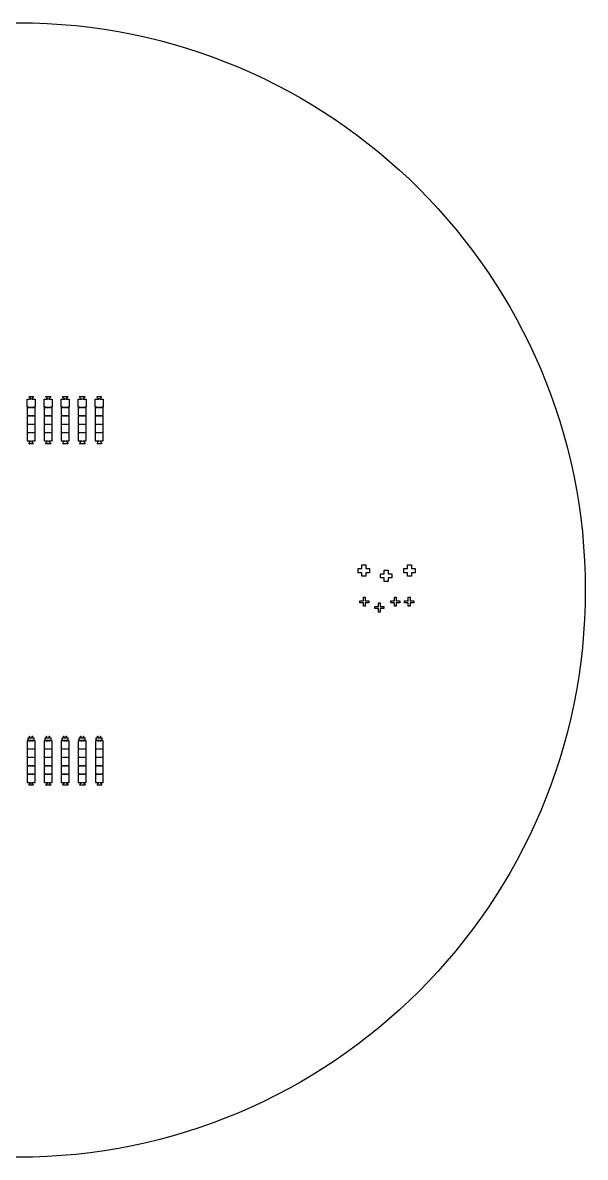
# Model space of a CAD drawing. Header units: millimetres. Extents: x -15719 to 274281, y 25504 to 323346.
# Drawn here: x 169490 to 194281, y 158346 to 208346 of the extents above; entities that cross this region are included whole.
import ezdxf

# ---------------------------------------------------------------- set-up
doc = ezdxf.new("R2010")
doc.units = ezdxf.units.MM
doc.layers.add('CLEAR', color=140, linetype='Continuous')
doc.layers.add('OPAQUE', color=10, linetype='Continuous')

msp = doc.modelspace()

# ---------------------------------------------------------------- linework, layer by layer
at = {"layer": 'CLEAR'}
for p, q in [((169765, 191874), (169840, 191769)), ((169765, 191874), (169765, 191874)), ((169765, 191874), (169965, 191874)), ((169840, 191749), (169840, 191769)), ((169965, 191874), (169890, 191769)), ((169890, 191749), (169890, 191769)), ((169965, 191874), (169965, 191874)), ((170490, 191874), (170590, 191769)), ((170490, 191874), (170490, 191874)), ((170490, 191874), (170740, 191874)), ((170590, 191749), (170590, 191769)), ((170740, 191874), (170640, 191769)), ((170640, 191749), (170640, 191769)), ((170740, 191874), (170740, 191874)), ((171290, 191794), (171240, 191874)), ((171240, 191874), (171490, 191874)), ((171290, 191794), (171340, 191769)), ((171340, 191749), (171340, 191769)), ((171440, 191794), (171390, 191769)), ((171390, 191749), (171390, 191769)), ((171440, 191794), (171490, 191874)), ((172040, 191779), (171990, 191874)), ((171990, 191874), (172240, 191874)), ((172040, 191779), (172090, 191769)), ((172090, 191749), (172090, 191769)), ((172190, 191779), (172140, 191769)), ((172140, 191749), (172140, 191769)), ((172190, 191779), (172240, 191874)), ((172790, 191794), (172765, 191874)), ((172765, 191874), (172965, 191874)), ((172790, 191794), (172840, 191769)), ((172840, 191749), (172840, 191769)), ((172940, 191794), (172890, 191769)), ((172890, 191749), (172890, 191769)), ((172940, 191794), (172965, 191874)), ((169762, 191399), (169762, 191379)), ((169762, 191029), (169762, 191009)), ((169967, 191379), (169967, 191399)), ((169967, 191009), (169967, 191029)), ((170512, 191399), (170512, 191379)), ((170512, 191029), (170512, 191009)), ((170717, 191379), (170717, 191399)), ((170717, 191009), (170717, 191029)), ((171262, 191399), (171262, 191379)), ((171262, 191029), (171262, 191009)), ((171467, 191379), (171467, 191399)), ((171467, 191009), (171467, 191029)), ((172012, 191399), (172012, 191379)), ((172012, 191029), (172012, 191009)), ((172217, 191379), (172217, 191399)), ((172217, 191009), (172217, 191029)), ((172762, 191399), (172762, 191379)), ((172762, 191029), (172762, 191009)), ((172967, 191379), (172967, 191399)), ((172967, 191009), (172967, 191029)), ((169762, 190659), (169762, 190639)), ((169967, 190639), (169967, 190659)), ((170512, 190659), (170512, 190639)), ((170717, 190639), (170717, 190659)), ((171262, 190659), (171262, 190639)), ((171467, 190639), (171467, 190659)), ((172012, 190659), (172012, 190639)), ((172217, 190639), (172217, 190659)), ((172762, 190659), (172762, 190639)), ((172967, 190639), (172967, 190659)), ((169762, 190289), (169762, 190269)), ((169967, 190269), (169967, 190289)), ((170512, 190289), (170512, 190269)), ((170717, 190269), (170717, 190289)), ((171262, 190289), (171262, 190269)), ((171467, 190269), (171467, 190289)), ((172012, 190289), (172012, 190269)), ((172217, 190269), (172217, 190289)), ((172762, 190289), (172762, 190269)), ((172967, 190269), (172967, 190289)), ((169765, 189794), (169840, 189899)), ((169765, 189794), (169765, 189794)), ((169965, 189794), (169765, 189794)), ((169840, 189919), (169840, 189899)), ((169890, 189919), (169890, 189899)), ((169965, 189794), (169890, 189899)), ((169965, 189794), (169965, 189794)), ((170490, 189794), (170590, 189899)), ((170490, 189794), (170490, 189794)), ((170740, 189794), (170490, 189794)), ((170590, 189919), (170590, 189899)), ((170640, 189919), (170640, 189899)), ((170740, 189794), (170640, 189899)), ((170740, 189794), (170740, 189794)), ((171290, 189874), (171240, 189794)), ((171490, 189794), (171240, 189794)), ((171290, 189874), (171340, 189899)), ((171340, 189919), (171340, 189899)), ((171390, 189919), (171390, 189899)), ((171440, 189874), (171390, 189899)), ((171440, 189874), (171490, 189794)), ((172040, 189889), (171990, 189794)), ((172240, 189794), (171990, 189794)), ((172040, 189889), (172090, 189899)), ((172090, 189919), (172090, 189899)), ((172140, 189919), (172140, 189899)), ((172190, 189889), (172140, 189899)), ((172190, 189889), (172240, 189794)), ((172790, 189874), (172765, 189794)), ((172965, 189794), (172765, 189794)), ((172790, 189874), (172840, 189899)), ((172840, 189919), (172840, 189899)), ((172890, 189919), (172890, 189899)), ((172940, 189874), (172890, 189899)), ((172940, 189874), (172965, 189794)), ((169731, 176728), (169731, 176828)), ((169731, 176828), (169791, 176828)), ((169761, 176728), (169731, 176728)), ((169761, 176698), (169761, 176728)), ((169791, 176828), (169791, 176898)), ((169791, 176898), (169811, 176898)), ((169811, 176828), (169811, 176898)), ((169811, 176828), (169913, 176828)), ((169913, 176828), (169913, 176898)), ((169913, 176898), (169933, 176898)), ((169933, 176828), (169933, 176898)), ((169933, 176828), (169993, 176828)), ((169963, 176698), (169963, 176728)), ((169963, 176728), (169993, 176728)), ((169993, 176728), (169993, 176828)), ((170481, 176728), (170481, 176828)), ((170481, 176828), (170541, 176828)), ((170511, 176728), (170481, 176728)), ((170511, 176698), (170511, 176728)), ((170541, 176828), (170541, 176898)), ((170541, 176898), (170561, 176898)), ((170561, 176828), (170561, 176898)), ((170561, 176828), (170663, 176828)), ((170663, 176828), (170663, 176898)), ((170663, 176898), (170683, 176898)), ((170683, 176828), (170683, 176898)), ((170683, 176828), (170743, 176828)), ((170713, 176698), (170713, 176728)), ((170713, 176728), (170743, 176728)), ((170743, 176728), (170743, 176828)), ((171231, 176728), (171231, 176828)), ((171231, 176828), (171291, 176828)), ((171261, 176728), (171231, 176728)), ((171261, 176698), (171261, 176728)), ((171291, 176828), (171291, 176898)), ((171291, 176898), (171311, 176898)), ((171311, 176828), (171311, 176898)), ((171311, 176828), (171413, 176828)), ((171413, 176828), (171413, 176898)), ((171413, 176898), (171433, 176898)), ((171433, 176828), (171433, 176898)), ((171433, 176828), (171493, 176828)), ((171463, 176698), (171463, 176728)), ((171463, 176728), (171493, 176728)), ((171493, 176728), (171493, 176828)), ((171981, 176728), (171981, 176828)), ((171981, 176828), (172041, 176828)), ((172011, 176728), (171981, 176728)), ((172011, 176698), (172011, 176728)), ((172041, 176828), (172041, 176898)), ((172041, 176898), (172061, 176898)), ((172061, 176828), (172061, 176898)), ((172061, 176828), (172163, 176828)), ((172163, 176828), (172163, 176898)), ((172163, 176898), (172183, 176898)), ((172183, 176828), (172183, 176898)), ((172183, 176828), (172243, 176828)), ((172213, 176698), (172213, 176728)), ((172213, 176728), (172243, 176728)), ((172243, 176728), (172243, 176828)), ((172731, 176728), (172731, 176828)), ((172731, 176828), (172791, 176828)), ((172761, 176728), (172731, 176728)), ((172761, 176698), (172761, 176728)), ((172791, 176828), (172791, 176898)), ((172791, 176898), (172811, 176898)), ((172811, 176828), (172811, 176898)), ((172811, 176828), (172913, 176828)), ((172913, 176828), (172913, 176898)), ((172913, 176898), (172933, 176898)), ((172933, 176828), (172933, 176898)), ((172933, 176828), (172993, 176828)), ((172963, 176698), (172963, 176728)), ((172963, 176728), (172993, 176728)), ((172993, 176728), (172993, 176828)), ((169763, 176348), (169763, 176328)), ((169968, 176328), (169968, 176348)), ((170513, 176348), (170513, 176328)), ((170718, 176328), (170718, 176348)), ((171263, 176348), (171263, 176328)), ((171468, 176328), (171468, 176348)), ((172013, 176348), (172013, 176328)), ((172218, 176328), (172218, 176348)), ((172763, 176348), (172763, 176328)), ((172968, 176328), (172968, 176348)), ((169763, 175978), (169763, 175958)), ((169763, 175608), (169763, 175588)), ((169968, 175958), (169968, 175978)), ((169968, 175588), (169968, 175608)), ((170513, 175978), (170513, 175958)), ((170513, 175608), (170513, 175588)), ((170718, 175958), (170718, 175978)), ((170718, 175588), (170718, 175608)), ((171263, 175978), (171263, 175958)), ((171263, 175608), (171263, 175588)), ((171468, 175958), (171468, 175978)), ((171468, 175588), (171468, 175608)), ((172013, 175978), (172013, 175958)), ((172013, 175608), (172013, 175588)), ((172218, 175958), (172218, 175978)), ((172218, 175588), (172218, 175608)), ((172763, 175978), (172763, 175958)), ((172763, 175608), (172763, 175588)), ((172968, 175958), (172968, 175978)), ((172968, 175588), (172968, 175608)), ((169763, 175238), (169763, 175218)), ((169968, 175218), (169968, 175238)), ((170513, 175238), (170513, 175218)), ((170718, 175218), (170718, 175238)), ((171263, 175238), (171263, 175218)), ((171468, 175218), (171468, 175238)), ((172013, 175238), (172013, 175218)), ((172218, 175218), (172218, 175238)), ((172763, 175238), (172763, 175218)), ((172968, 175218), (172968, 175238)), ((169766, 174743), (169841, 174848)), ((169766, 174743), (169766, 174743)), ((169966, 174743), (169766, 174743)), ((169841, 174868), (169841, 174848)), ((169891, 174868), (169891, 174848)), ((169966, 174743), (169891, 174848)), ((169966, 174743), (169966, 174743)), ((170491, 174743), (170591, 174848)), ((170491, 174743), (170491, 174743)), ((170741, 174743), (170491, 174743)), ((170591, 174868), (170591, 174848)), ((170641, 174868), (170641, 174848)), ((170741, 174743), (170641, 174848)), ((170741, 174743), (170741, 174743)), ((171291, 174823), (171241, 174743)), ((171491, 174743), (171241, 174743)), ((171291, 174823), (171341, 174848)), ((171341, 174868), (171341, 174848)), ((171391, 174868), (171391, 174848)), ((171441, 174823), (171391, 174848)), ((171441, 174823), (171491, 174743)), ((172041, 174838), (171991, 174743)), ((172241, 174743), (171991, 174743)), ((172041, 174838), (172091, 174848)), ((172091, 174868), (172091, 174848)), ((172141, 174868), (172141, 174848)), ((172191, 174838), (172141, 174848)), ((172191, 174838), (172241, 174743)), ((172791, 174823), (172766, 174743)), ((172966, 174743), (172766, 174743)), ((172791, 174823), (172841, 174848)), ((172841, 174868), (172841, 174848)), ((172891, 174868), (172891, 174848)), ((172941, 174823), (172891, 174848)), ((172941, 174823), (172966, 174743))]:
    msp.add_line(p, q, dxfattribs=at)
for points in [[(169762, 191399), (169690, 191399), (169690, 191749), (169840, 191749)], [(169890, 191749), (170040, 191749), (170040, 191399), (169967, 191399)], [(170512, 191399), (170440, 191399), (170440, 191749), (170590, 191749)], [(170640, 191749), (170790, 191749), (170790, 191399), (170717, 191399)], [(171262, 191399), (171190, 191399), (171190, 191749), (171340, 191749)], [(171390, 191749), (171540, 191749), (171540, 191399), (171467, 191399)], [(172012, 191399), (171940, 191399), (171940, 191749), (172090, 191749)], [(172140, 191749), (172290, 191749), (172290, 191399), (172217, 191399)], [(172762, 191399), (172690, 191399), (172690, 191749), (172840, 191749)], [(172890, 191749), (173040, 191749), (173040, 191399), (172967, 191399)], [(169762, 191379), (169690, 191379), (169690, 191029), (169762, 191029)], [(169762, 191009), (169690, 191009), (169690, 190659), (169762, 190659)], [(169967, 191029), (170040, 191029), (170040, 191379), (169967, 191379)], [(169967, 190659), (170040, 190659), (170040, 191009), (169967, 191009)], [(170512, 191379), (170440, 191379), (170440, 191029), (170512, 191029)], [(170512, 191009), (170440, 191009), (170440, 190659), (170512, 190659)], [(170717, 191029), (170790, 191029), (170790, 191379), (170717, 191379)], [(170717, 190659), (170790, 190659), (170790, 191009), (170717, 191009)], [(171262, 191379), (171190, 191379), (171190, 191029), (171262, 191029)], [(171262, 191009), (171190, 191009), (171190, 190659), (171262, 190659)], [(171467, 191029), (171540, 191029), (171540, 191379), (171467, 191379)], [(171467, 190659), (171540, 190659), (171540, 191009), (171467, 191009)], [(172012, 191379), (171940, 191379), (171940, 191029), (172012, 191029)], [(172012, 191009), (171940, 191009), (171940, 190659), (172012, 190659)], [(172217, 191029), (172290, 191029), (172290, 191379), (172217, 191379)], [(172217, 190659), (172290, 190659), (172290, 191009), (172217, 191009)], [(172762, 191379), (172690, 191379), (172690, 191029), (172762, 191029)], [(172762, 191009), (172690, 191009), (172690, 190659), (172762, 190659)], [(172967, 191029), (173040, 191029), (173040, 191379), (172967, 191379)], [(172967, 190659), (173040, 190659), (173040, 191009), (172967, 191009)], [(169762, 190639), (169690, 190639), (169690, 190289), (169762, 190289)], [(169967, 190289), (170040, 190289), (170040, 190639), (169967, 190639)], [(170512, 190639), (170440, 190639), (170440, 190289), (170512, 190289)], [(170717, 190289), (170790, 190289), (170790, 190639), (170717, 190639)], [(171262, 190639), (171190, 190639), (171190, 190289), (171262, 190289)], [(171467, 190289), (171540, 190289), (171540, 190639), (171467, 190639)], [(172012, 190639), (171940, 190639), (171940, 190289), (172012, 190289)], [(172217, 190289), (172290, 190289), (172290, 190639), (172217, 190639)], [(172762, 190639), (172690, 190639), (172690, 190289), (172762, 190289)], [(172967, 190289), (173040, 190289), (173040, 190639), (172967, 190639)], [(169762, 190269), (169690, 190269), (169690, 189919), (169840, 189919)], [(169890, 189919), (170040, 189919), (170040, 190269), (169967, 190269)], [(170512, 190269), (170440, 190269), (170440, 189919), (170590, 189919)], [(170640, 189919), (170790, 189919), (170790, 190269), (170717, 190269)], [(171262, 190269), (171190, 190269), (171190, 189919), (171340, 189919)], [(171390, 189919), (171540, 189919), (171540, 190269), (171467, 190269)], [(172012, 190269), (171940, 190269), (171940, 189919), (172090, 189919)], [(172140, 189919), (172290, 189919), (172290, 190269), (172217, 190269)], [(172762, 190269), (172690, 190269), (172690, 189919), (172840, 189919)], [(172890, 189919), (173040, 189919), (173040, 190269), (172967, 190269)], [(169761, 176698), (169691, 176698), (169691, 176348), (169763, 176348)], [(169968, 176348), (170041, 176348), (170041, 176698), (169963, 176698)], [(170511, 176698), (170441, 176698), (170441, 176348), (170513, 176348)], [(170718, 176348), (170791, 176348), (170791, 176698), (170713, 176698)], [(171261, 176698), (171191, 176698), (171191, 176348), (171263, 176348)], [(171468, 176348), (171541, 176348), (171541, 176698), (171463, 176698)], [(172011, 176698), (171941, 176698), (171941, 176348), (172013, 176348)], [(172218, 176348), (172291, 176348), (172291, 176698), (172213, 176698)], [(172761, 176698), (172691, 176698), (172691, 176348), (172763, 176348)], [(172968, 176348), (173041, 176348), (173041, 176698), (172963, 176698)], [(169763, 176328), (169691, 176328), (169691, 175978), (169763, 175978)], [(169968, 175978), (170041, 175978), (170041, 176328), (169968, 176328)], [(170513, 176328), (170441, 176328), (170441, 175978), (170513, 175978)], [(170718, 175978), (170791, 175978), (170791, 176328), (170718, 176328)], [(171263, 176328), (171191, 176328), (171191, 175978), (171263, 175978)], [(171468, 175978), (171541, 175978), (171541, 176328), (171468, 176328)], [(172013, 176328), (171941, 176328), (171941, 175978), (172013, 175978)], [(172218, 175978), (172291, 175978), (172291, 176328), (172218, 176328)], [(172763, 176328), (172691, 176328), (172691, 175978), (172763, 175978)], [(172968, 175978), (173041, 175978), (173041, 176328), (172968, 176328)], [(169763, 175958), (169691, 175958), (169691, 175608), (169763, 175608)], [(169763, 175588), (169691, 175588), (169691, 175238), (169763, 175238)], [(169968, 175608), (170041, 175608), (170041, 175958), (169968, 175958)], [(169968, 175238), (170041, 175238), (170041, 175588), (169968, 175588)], [(170513, 175958), (170441, 175958), (170441, 175608), (170513, 175608)], [(170513, 175588), (170441, 175588), (170441, 175238), (170513, 175238)], [(170718, 175608), (170791, 175608), (170791, 175958), (170718, 175958)], [(170718, 175238), (170791, 175238), (170791, 175588), (170718, 175588)], [(171263, 175958), (171191, 175958), (171191, 175608), (171263, 175608)], [(171263, 175588), (171191, 175588), (171191, 175238), (171263, 175238)], [(171468, 175608), (171541, 175608), (171541, 175958), (171468, 175958)], [(171468, 175238), (171541, 175238), (171541, 175588), (171468, 175588)], [(172013, 175958), (171941, 175958), (171941, 175608), (172013, 175608)], [(172013, 175588), (171941, 175588), (171941, 175238), (172013, 175238)], [(172218, 175608), (172291, 175608), (172291, 175958), (172218, 175958)], [(172218, 175238), (172291, 175238), (172291, 175588), (172218, 175588)], [(172763, 175958), (172691, 175958), (172691, 175608), (172763, 175608)], [(172763, 175588), (172691, 175588), (172691, 175238), (172763, 175238)], [(172968, 175608), (173041, 175608), (173041, 175958), (172968, 175958)], [(172968, 175238), (173041, 175238), (173041, 175588), (172968, 175588)], [(169763, 175218), (169691, 175218), (169691, 174868), (169841, 174868)], [(169891, 174868), (170041, 174868), (170041, 175218), (169968, 175218)], [(170513, 175218), (170441, 175218), (170441, 174868), (170591, 174868)], [(170641, 174868), (170791, 174868), (170791, 175218), (170718, 175218)], [(171263, 175218), (171191, 175218), (171191, 174868), (171341, 174868)], [(171391, 174868), (171541, 174868), (171541, 175218), (171468, 175218)], [(172013, 175218), (171941, 175218), (171941, 174868), (172091, 174868)], [(172141, 174868), (172291, 174868), (172291, 175218), (172218, 175218)], [(172763, 175218), (172691, 175218), (172691, 174868), (172841, 174868)], [(172891, 174868), (173041, 174868), (173041, 175218), (172968, 175218)]]:
    msp.add_lwpolyline(points, dxfattribs=at)
at = {"layer": 'OPAQUE'}
for p, q in [((169792, 191399), (169792, 191379)), ((169792, 191029), (169792, 191009)), ((169850, 191379), (169850, 191399)), ((169850, 191009), (169850, 191029)), ((169880, 191379), (169880, 191399)), ((169880, 191009), (169880, 191029)), ((169937, 191379), (169937, 191399)), ((169937, 191009), (169937, 191029)), ((170542, 191399), (170542, 191379)), ((170542, 191029), (170542, 191009)), ((170600, 191379), (170600, 191399)), ((170600, 191009), (170600, 191029)), ((170630, 191379), (170630, 191399)), ((170630, 191009), (170630, 191029)), ((170687, 191379), (170687, 191399)), ((170687, 191009), (170687, 191029)), ((171292, 191399), (171292, 191379)), ((171292, 191029), (171292, 191009)), ((171350, 191379), (171350, 191399)), ((171350, 191009), (171350, 191029)), ((171380, 191379), (171380, 191399)), ((171380, 191009), (171380, 191029)), ((171437, 191379), (171437, 191399)), ((171437, 191009), (171437, 191029)), ((172042, 191399), (172042, 191379)), ((172042, 191029), (172042, 191009)), ((172100, 191379), (172100, 191399)), ((172100, 191009), (172100, 191029)), ((172130, 191379), (172130, 191399)), ((172130, 191009), (172130, 191029)), ((172187, 191379), (172187, 191399)), ((172187, 191009), (172187, 191029)), ((172792, 191399), (172792, 191379)), ((172792, 191029), (172792, 191009)), ((172850, 191379), (172850, 191399)), ((172850, 191009), (172850, 191029)), ((172880, 191379), (172880, 191399)), ((172880, 191009), (172880, 191029)), ((172937, 191379), (172937, 191399)), ((172937, 191009), (172937, 191029)), ((169792, 190659), (169792, 190639)), ((169850, 190639), (169850, 190659)), ((169880, 190639), (169880, 190659)), ((169937, 190639), (169937, 190659)), ((170542, 190659), (170542, 190639)), ((170600, 190639), (170600, 190659)), ((170630, 190639), (170630, 190659)), ((170687, 190639), (170687, 190659)), ((171292, 190659), (171292, 190639)), ((171350, 190639), (171350, 190659)), ((171380, 190639), (171380, 190659)), ((171437, 190639), (171437, 190659)), ((172042, 190659), (172042, 190639)), ((172100, 190639), (172100, 190659)), ((172130, 190639), (172130, 190659)), ((172187, 190639), (172187, 190659)), ((172792, 190659), (172792, 190639)), ((172850, 190639), (172850, 190659)), ((172880, 190639), (172880, 190659)), ((172937, 190639), (172937, 190659)), ((169792, 190289), (169792, 190269)), ((169850, 190269), (169850, 190289)), ((169880, 190269), (169880, 190289)), ((169937, 190269), (169937, 190289)), ((170542, 190289), (170542, 190269)), ((170600, 190269), (170600, 190289)), ((170630, 190269), (170630, 190289)), ((170687, 190269), (170687, 190289)), ((171292, 190289), (171292, 190269)), ((171350, 190269), (171350, 190289)), ((171380, 190269), (171380, 190289)), ((171437, 190269), (171437, 190289)), ((172042, 190289), (172042, 190269)), ((172100, 190269), (172100, 190289)), ((172130, 190269), (172130, 190289)), ((172187, 190269), (172187, 190289)), ((172792, 190289), (172792, 190269)), ((172850, 190269), (172850, 190289)), ((172880, 190269), (172880, 190289)), ((172937, 190269), (172937, 190289)), ((169781, 176728), (169851, 176728)), ((169781, 176728), (169781, 176698)), ((169781, 176698), (169851, 176698)), ((169851, 176698), (169851, 176728)), ((169881, 176728), (169943, 176728)), ((169881, 176728), (169881, 176698)), ((169881, 176698), (169943, 176698)), ((169943, 176698), (169943, 176728)), ((170531, 176728), (170601, 176728)), ((170531, 176728), (170531, 176698)), ((170531, 176698), (170601, 176698)), ((170601, 176698), (170601, 176728)), ((170631, 176728), (170693, 176728)), ((170631, 176728), (170631, 176698)), ((170631, 176698), (170693, 176698)), ((170693, 176698), (170693, 176728)), ((171281, 176728), (171351, 176728)), ((171281, 176728), (171281, 176698)), ((171281, 176698), (171351, 176698)), ((171351, 176698), (171351, 176728)), ((171381, 176728), (171443, 176728)), ((171381, 176728), (171381, 176698)), ((171381, 176698), (171443, 176698)), ((171443, 176698), (171443, 176728)), ((172031, 176728), (172101, 176728)), ((172031, 176728), (172031, 176698)), ((172031, 176698), (172101, 176698)), ((172101, 176698), (172101, 176728)), ((172131, 176728), (172193, 176728)), ((172131, 176728), (172131, 176698)), ((172131, 176698), (172193, 176698)), ((172193, 176698), (172193, 176728)), ((172781, 176728), (172851, 176728)), ((172781, 176728), (172781, 176698)), ((172781, 176698), (172851, 176698)), ((172851, 176698), (172851, 176728)), ((172881, 176728), (172943, 176728)), ((172881, 176728), (172881, 176698)), ((172881, 176698), (172943, 176698)), ((172943, 176698), (172943, 176728)), ((169793, 176348), (169793, 176328)), ((169851, 176328), (169851, 176348)), ((169881, 176328), (169881, 176348)), ((169938, 176328), (169938, 176348)), ((170543, 176348), (170543, 176328)), ((170601, 176328), (170601, 176348)), ((170631, 176328), (170631, 176348)), ((170688, 176328), (170688, 176348)), ((171293, 176348), (171293, 176328)), ((171351, 176328), (171351, 176348)), ((171381, 176328), (171381, 176348)), ((171438, 176328), (171438, 176348)), ((172043, 176348), (172043, 176328)), ((172101, 176328), (172101, 176348)), ((172131, 176328), (172131, 176348)), ((172188, 176328), (172188, 176348)), ((172793, 176348), (172793, 176328)), ((172851, 176328), (172851, 176348)), ((172881, 176328), (172881, 176348)), ((172938, 176328), (172938, 176348)), ((169793, 175978), (169793, 175958)), ((169793, 175608), (169793, 175588)), ((169851, 175958), (169851, 175978)), ((169851, 175588), (169851, 175608)), ((169881, 175958), (169881, 175978)), ((169881, 175588), (169881, 175608)), ((169938, 175958), (169938, 175978)), ((169938, 175588), (169938, 175608)), ((170543, 175978), (170543, 175958)), ((170543, 175608), (170543, 175588)), ((170601, 175958), (170601, 175978)), ((170601, 175588), (170601, 175608)), ((170631, 175958), (170631, 175978)), ((170631, 175588), (170631, 175608)), ((170688, 175958), (170688, 175978)), ((170688, 175588), (170688, 175608)), ((171293, 175978), (171293, 175958)), ((171293, 175608), (171293, 175588)), ((171351, 175958), (171351, 175978)), ((171351, 175588), (171351, 175608)), ((171381, 175958), (171381, 175978)), ((171381, 175588), (171381, 175608)), ((171438, 175958), (171438, 175978)), ((171438, 175588), (171438, 175608)), ((172043, 175978), (172043, 175958)), ((172043, 175608), (172043, 175588)), ((172101, 175958), (172101, 175978)), ((172101, 175588), (172101, 175608)), ((172131, 175958), (172131, 175978)), ((172131, 175588), (172131, 175608)), ((172188, 175958), (172188, 175978)), ((172188, 175588), (172188, 175608)), ((172793, 175978), (172793, 175958)), ((172793, 175608), (172793, 175588)), ((172851, 175958), (172851, 175978)), ((172851, 175588), (172851, 175608)), ((172881, 175958), (172881, 175978)), ((172881, 175588), (172881, 175608)), ((172938, 175958), (172938, 175978)), ((172938, 175588), (172938, 175608)), ((169793, 175238), (169793, 175218)), ((169851, 175218), (169851, 175238)), ((169881, 175218), (169881, 175238)), ((169938, 175218), (169938, 175238)), ((170543, 175238), (170543, 175218)), ((170601, 175218), (170601, 175238)), ((170631, 175218), (170631, 175238)), ((170688, 175218), (170688, 175238)), ((171293, 175238), (171293, 175218)), ((171351, 175218), (171351, 175238)), ((171381, 175218), (171381, 175238)), ((171438, 175218), (171438, 175238)), ((172043, 175238), (172043, 175218)), ((172101, 175218), (172101, 175238)), ((172131, 175218), (172131, 175238)), ((172188, 175218), (172188, 175238)), ((172793, 175238), (172793, 175218)), ((172851, 175218), (172851, 175238)), ((172881, 175218), (172881, 175238)), ((172938, 175218), (172938, 175238))]:
    msp.add_line(p, q, dxfattribs=at)
for points in [[(169792, 191399), (169850, 191399)], [(169850, 191379), (169792, 191379)], [(169792, 191029), (169850, 191029)], [(169850, 191009), (169792, 191009)], [(169880, 191399), (169937, 191399)], [(169937, 191379), (169880, 191379)], [(169880, 191029), (169937, 191029)], [(169937, 191009), (169880, 191009)], [(170542, 191399), (170600, 191399)], [(170600, 191379), (170542, 191379)], [(170542, 191029), (170600, 191029)], [(170600, 191009), (170542, 191009)], [(170630, 191399), (170687, 191399)], [(170687, 191379), (170630, 191379)], [(170630, 191029), (170687, 191029)], [(170687, 191009), (170630, 191009)], [(171292, 191399), (171350, 191399)], [(171350, 191379), (171292, 191379)], [(171292, 191029), (171350, 191029)], [(171350, 191009), (171292, 191009)], [(171380, 191399), (171437, 191399)], [(171437, 191379), (171380, 191379)], [(171380, 191029), (171437, 191029)], [(171437, 191009), (171380, 191009)], [(172042, 191399), (172100, 191399)], [(172100, 191379), (172042, 191379)], [(172042, 191029), (172100, 191029)], [(172100, 191009), (172042, 191009)], [(172130, 191399), (172187, 191399)], [(172187, 191379), (172130, 191379)], [(172130, 191029), (172187, 191029)], [(172187, 191009), (172130, 191009)], [(172792, 191399), (172850, 191399)], [(172850, 191379), (172792, 191379)], [(172792, 191029), (172850, 191029)], [(172850, 191009), (172792, 191009)], [(172880, 191399), (172937, 191399)], [(172937, 191379), (172880, 191379)], [(172880, 191029), (172937, 191029)], [(172937, 191009), (172880, 191009)], [(169792, 190659), (169850, 190659)], [(169850, 190639), (169792, 190639)], [(169880, 190659), (169937, 190659)], [(169937, 190639), (169880, 190639)], [(170542, 190659), (170600, 190659)], [(170600, 190639), (170542, 190639)], [(170630, 190659), (170687, 190659)], [(170687, 190639), (170630, 190639)], [(171292, 190659), (171350, 190659)], [(171350, 190639), (171292, 190639)], [(171380, 190659), (171437, 190659)], [(171437, 190639), (171380, 190639)], [(172042, 190659), (172100, 190659)], [(172100, 190639), (172042, 190639)], [(172130, 190659), (172187, 190659)], [(172187, 190639), (172130, 190639)], [(172792, 190659), (172850, 190659)], [(172850, 190639), (172792, 190639)], [(172880, 190659), (172937, 190659)], [(172937, 190639), (172880, 190639)], [(169792, 190289), (169850, 190289)], [(169850, 190269), (169792, 190269)], [(169880, 190289), (169937, 190289)], [(169937, 190269), (169880, 190269)], [(170542, 190289), (170600, 190289)], [(170600, 190269), (170542, 190269)], [(170630, 190289), (170687, 190289)], [(170687, 190269), (170630, 190269)], [(171292, 190289), (171350, 190289)], [(171350, 190269), (171292, 190269)], [(171380, 190289), (171437, 190289)], [(171437, 190269), (171380, 190269)], [(172042, 190289), (172100, 190289)], [(172100, 190269), (172042, 190269)], [(172130, 190289), (172187, 190289)], [(172187, 190269), (172130, 190269)], [(172792, 190289), (172850, 190289)], [(172850, 190269), (172792, 190269)], [(172880, 190289), (172937, 190289)], [(172937, 190269), (172880, 190269)], [(169793, 176348), (169851, 176348)], [(169851, 176328), (169793, 176328)], [(169881, 176348), (169938, 176348)], [(169938, 176328), (169881, 176328)], [(170543, 176348), (170601, 176348)], [(170601, 176328), (170543, 176328)], [(170631, 176348), (170688, 176348)], [(170688, 176328), (170631, 176328)], [(171293, 176348), (171351, 176348)], [(171351, 176328), (171293, 176328)], [(171381, 176348), (171438, 176348)], [(171438, 176328), (171381, 176328)], [(172043, 176348), (172101, 176348)], [(172101, 176328), (172043, 176328)], [(172131, 176348), (172188, 176348)], [(172188, 176328), (172131, 176328)], [(172793, 176348), (172851, 176348)], [(172851, 176328), (172793, 176328)], [(172881, 176348), (172938, 176348)], [(172938, 176328), (172881, 176328)], [(169793, 175978), (169851, 175978)], [(169851, 175958), (169793, 175958)], [(169793, 175608), (169851, 175608)], [(169851, 175588), (169793, 175588)], [(169881, 175978), (169938, 175978)], [(169938, 175958), (169881, 175958)], [(169881, 175608), (169938, 175608)], [(169938, 175588), (169881, 175588)], [(170543, 175978), (170601, 175978)], [(170601, 175958), (170543, 175958)], [(170543, 175608), (170601, 175608)], [(170601, 175588), (170543, 175588)], [(170631, 175978), (170688, 175978)], [(170688, 175958), (170631, 175958)], [(170631, 175608), (170688, 175608)], [(170688, 175588), (170631, 175588)], [(171293, 175978), (171351, 175978)], [(171351, 175958), (171293, 175958)], [(171293, 175608), (171351, 175608)], [(171351, 175588), (171293, 175588)], [(171381, 175978), (171438, 175978)], [(171438, 175958), (171381, 175958)], [(171381, 175608), (171438, 175608)], [(171438, 175588), (171381, 175588)], [(172043, 175978), (172101, 175978)], [(172101, 175958), (172043, 175958)], [(172043, 175608), (172101, 175608)], [(172101, 175588), (172043, 175588)], [(172131, 175978), (172188, 175978)], [(172188, 175958), (172131, 175958)], [(172131, 175608), (172188, 175608)], [(172188, 175588), (172131, 175588)], [(172793, 175978), (172851, 175978)], [(172851, 175958), (172793, 175958)], [(172793, 175608), (172851, 175608)], [(172851, 175588), (172793, 175588)], [(172881, 175978), (172938, 175978)], [(172938, 175958), (172881, 175958)], [(172881, 175608), (172938, 175608)], [(172938, 175588), (172881, 175588)], [(169793, 175238), (169851, 175238)], [(169851, 175218), (169793, 175218)], [(169881, 175238), (169938, 175238)], [(169938, 175218), (169881, 175218)], [(170543, 175238), (170601, 175238)], [(170601, 175218), (170543, 175218)], [(170631, 175238), (170688, 175238)], [(170688, 175218), (170631, 175218)], [(171293, 175238), (171351, 175238)], [(171351, 175218), (171293, 175218)], [(171381, 175238), (171438, 175238)], [(171438, 175218), (171381, 175218)], [(172043, 175238), (172101, 175238)], [(172101, 175218), (172043, 175218)], [(172131, 175238), (172188, 175238)], [(172188, 175218), (172131, 175218)], [(172793, 175238), (172851, 175238)], [(172851, 175218), (172793, 175218)], [(172881, 175238), (172938, 175238)], [(172938, 175218), (172881, 175218)]]:
    msp.add_lwpolyline(points, dxfattribs=at)
for points in [[(184429, 184288), (184429, 184448), (184609, 184448), (184609, 184288), (184769, 184288), (184769, 184108), (184609, 184108), (184609, 183948), (184429, 183948), (184429, 184108), (184269, 184108), (184269, 184288)], [(185416, 184057), (185416, 184217), (185596, 184217), (185596, 184057), (185756, 184057), (185756, 183877), (185596, 183877), (185596, 183717), (185416, 183717), (185416, 183877), (185256, 183877), (185256, 184057)], [(186441, 184288), (186441, 184448), (186621, 184448), (186621, 184288), (186781, 184288), (186781, 184108), (186621, 184108), (186621, 183948), (186441, 183948), (186441, 184108), (186281, 184108), (186281, 184288)], [(184505, 182866), (184505, 183026), (184585, 183026), (184585, 182866), (184745, 182866), (184745, 182786), (184585, 182786), (184585, 182626), (184505, 182626), (184505, 182786), (184345, 182786), (184345, 182866)], [(185868, 182866), (185868, 183026), (185948, 183026), (185948, 182866), (186108, 182866), (186108, 182786), (185948, 182786), (185948, 182626), (185868, 182626), (185868, 182786), (185708, 182786), (185708, 182866)], [(186479, 182866), (186479, 183026), (186559, 183026), (186559, 182866), (186719, 182866), (186719, 182786), (186559, 182786), (186559, 182626), (186479, 182626), (186479, 182786), (186319, 182786), (186319, 182866)], [(185167, 182615), (185167, 182775), (185247, 182775), (185247, 182615), (185407, 182615), (185407, 182535), (185247, 182535), (185247, 182375), (185167, 182375), (185167, 182535), (185007, 182535), (185007, 182615)]]:
    msp.add_lwpolyline(points, close=True, dxfattribs=at)
msp.add_circle((169281, 183346), 25000, dxfattribs=at)

doc.saveas('drawing.dxf')
